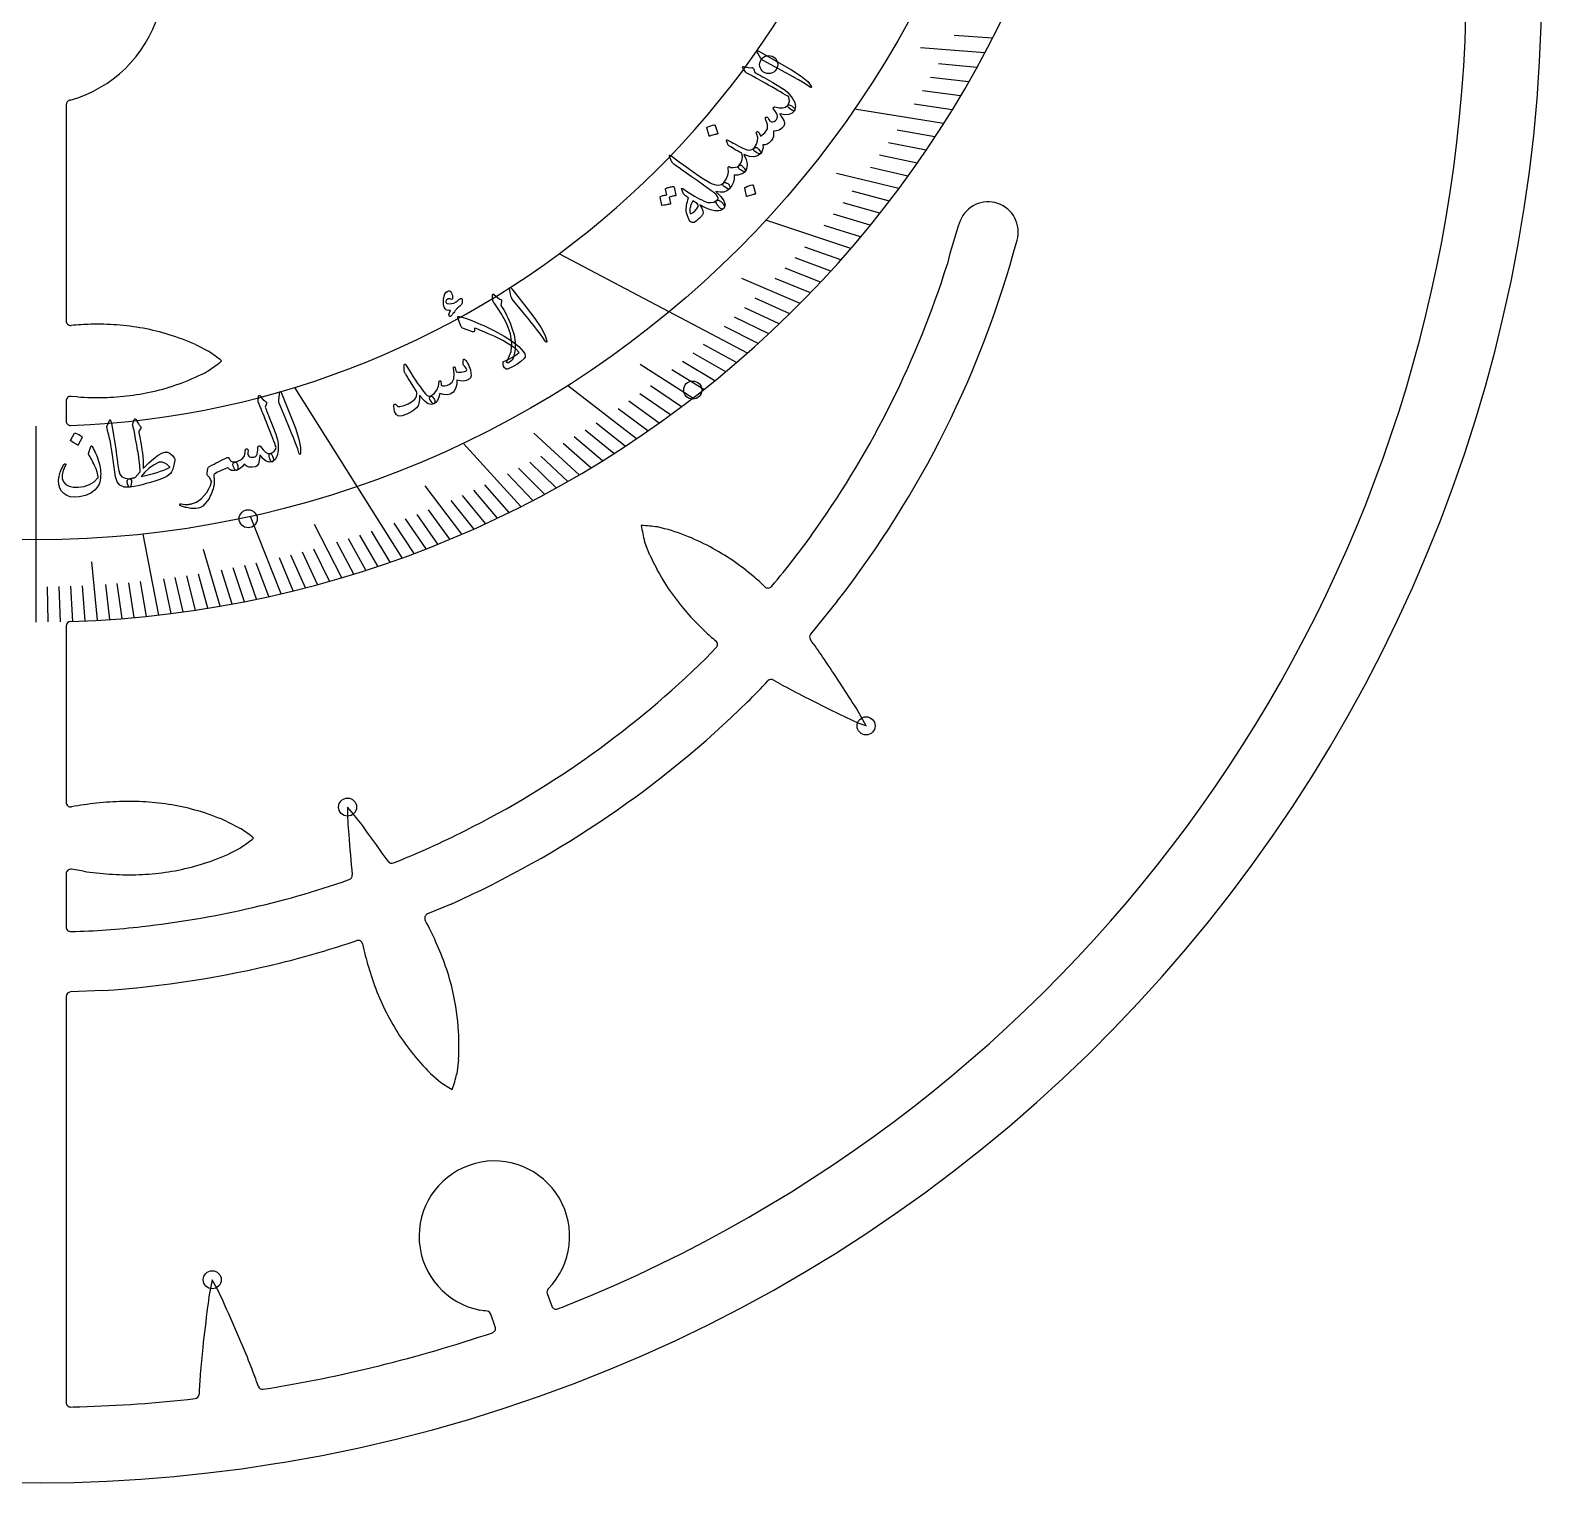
# Model space of a CAD drawing. Header units: millimetres. Extents: x -82 to 82, y -82 to 82.
# Drawn here: x -0.3 to 82.3, y -82.3 to -2.9 of the extents above; entities that cross this region are included whole.
import ezdxf

# ---------------------------------------------------------------- set-up
doc = ezdxf.new("R2010")
doc.units = ezdxf.units.MM
for name, color, linetype in [('CUT_INNER', 6, 'Continuous'), ('CUT_OUTER', 1, 'Continuous'), ('ENGRAVE', 7, 'Continuous'), ('ENGRAVE_FINE', 8, 'Continuous'), ('TEXT', 5, 'Continuous')]:
    doc.layers.add(name, color=color, linetype=linetype)

msp = doc.modelspace()

# ---------------------------------------------------------------- linework, layer by layer
at = {"layer": 'CUT_INNER'}
for points in [[(1.647, -6.997), (1.647, -18.82)], [(1.865, -6.747), (1.833, -6.755)], [(8.721, -20.115), (9.428, -20.474), (9.433, -20.476)], [(2.269, -22.975), (1.919, -22.943)], [(1.647, -23.192), (1.647, -24.293)], [(33.574, -31.62), (33.285, -30.882), (33.283, -30.877)], [(43.823, -34.14), (42.358, -35.94)], [(1.647, -35.505), (1.647, -45.144)], [(36.627, -37.275), (37.202, -36.684)], [(40.72, -38.675), (40.333, -38.457)], [(10.474, -46.207), (11.181, -46.566), (11.186, -46.568)], [(1.647, -49.052), (1.647, -51.962)], [(2.591, -48.911), (1.937, -48.805)], [(17.077, -49.389), (17.13, -49.369)], [(22.695, -50.705), (21.407, -51.248)], [(1.647, -55.76), (1.647, -77.959)], [(3.657, -55.431), (1.886, -55.51)], [(23.103, -59.2), (23.012, -59.988), (23.011, -59.993)], [(28.246, -71.488), (28.009, -71.749)], [(27.959, -72.003), (28.211, -72.694)], [(25.116, -73.821), (24.865, -73.131)]]:
    msp.add_lwpolyline(points, dxfattribs=at)
for centre, radius, start, end in [((0, 0), 78.232, 291.79735, 59.00105), ((0.001, 23.531), 58.817, 271.83945, 354.52432), ((0.001, 23.531), 48.111, 272.27081, 350.31533), ((0, 0), 7, 285.45619, 343.11244), ((1.897, -6.997), 0.25, 104.76562, 180), ((52.069, -13.952), 1.647, 343.83803, 158.31473), ((75.119, -21.905), 26.029, 160.7962, 166.3124), ((0.001, -0.001), 55.551, 322.07941, 344.96587), ((0, 0), 52.258, 324.6671, 342.46371), ((1.897, -18.82), 0.25, 180, 275.09776), ((3.228, -31.774), 12.772, 91.06185, 95.88054), ((3.357, -33.516), 14.516, 85.78772, 91.44588), ((3.441, -32.313), 13.311, 79.54692, 85.76636), ((3.527, -31.834), 12.824, 72.94495, 79.53687), ((3.81, -30.954), 11.9, 65.62564, 73.00563), ((3.515, -29.219), 10.557, 51.07117, 55.90567), ((4.431, -14.031), 9.02, 303.68203, 309.34113), ((3.596, -10.429), 12.564, 283.66902, 290.50438), ((4.457, -12.621), 10.21, 290.2874, 299.16774), ((1.897, -23.192), 0.25, 84.90224, 180), ((3.358, -7.438), 15.575, 265.99171, 271.26197), ((3.393, -9.22), 13.792, 271.2823, 277.24978), ((3.485, -9.984), 13.023, 277.26853, 283.67893), ((1.897, -24.293), 0.25, 180, 272.28516), ((43.517, -28.286), 10.557, 189.37626, 194.21076), ((32.731, -39.018), 9.02, 81.98711, 87.64621), ((31.774, -40.053), 10.21, 68.59248, 77.47282), ((30.959, -42.262), 12.564, 61.97411, 68.80946), ((6.352, -4.718), 44.348, 319.81446, 324.89388), ((30.745, -42.668), 13.023, 55.57362, 61.98401), ((44.451, -26.794), 11.9, 203.93073, 211.31071), ((30.306, -43.3), 13.792, 49.58739, 55.55487), ((45.302, -26.29), 12.888, 211.25827, 221.04034), ((33.367, -39.923), 9.238, 45.31664, 50.46346), ((40.038, -33.176), 0.25, 225.62394, 320.84746), ((1.897, -35.505), 0.25, 91.93456, 180), ((45.982, -25.702), 13.787, 221.02602, 226.99836), ((42.804, -29.328), 8.97, 226.04898, 231.16867), ((37.023, -36.509), 0.25, 315.76271, 50.98623), ((42.551, -36.098), 0.25, 140.84746, 216.09283), ((18.658, -53.769), 29.468, 34.2593, 36.48937), ((-10.869, -74.115), 65.326, 33.13312, 34.42901), ((0, 0), 52.258, 296.701, 314.49761), ((13.904, -14.133), 35.726, 314.40881, 316.99713), ((40.21, -38.674), 0.25, 60.51734, 135.76271), ((64.107, 3.862), 48.543, 241.19825, 242.93932), ((-45.148, -96.6), 106.321, 32.38126, 33.18319), ((0, 0), 55.552, 294.11343, 314.45241), ((85.036, 44.789), 94.51, 242.92789, 244.27815), ((34.205, -46.611), 12.539, 26.7883, 33.66969), ((49.731, -29.173), 12.558, 242.93952, 249.81631), ((1.897, -45.144), 0.25, 180, 279.18571), ((5.579, -65.84), 20.771, 96.26798, 100.09931), ((5.179, -62.106), 17.016, 91.46316, 96.29983), ((5.11, -59.607), 14.516, 85.78772, 91.44588), ((5.194, -58.405), 13.311, 79.54692, 85.76636), ((5.28, -57.926), 12.824, 72.94495, 79.53687), ((29.574, -45.665), 12.538, 178.8218, 185.70372), ((7.684, -53.786), 12.559, 34.97353, 41.84986), ((5.563, -57.046), 11.9, 65.62564, 73.00563), ((5.268, -55.31), 10.557, 51.07117, 55.90567), ((6.184, -40.122), 9.02, 303.68203, 309.34113), ((116.534, -39.256), 99.729, 184.40188, 185.67084), ((-62.219, -105.443), 99.474, 35.01291, 36.27568), ((1.583, -3.328), 48.573, 291.7147, 296.79744), ((6.21, -38.713), 10.21, 290.2874, 299.16774), ((5.238, -36.075), 13.023, 277.26853, 283.67893), ((5.349, -36.521), 12.564, 283.66902, 290.50438), ((19.457, -48.225), 0.25, 215.18752, 292.88136), ((1.897, -49.052), 0.25, 80.81429, 180), ((5.355, -30.114), 19, 261.63516, 265.97874), ((5.111, -33.53), 15.575, 265.99171, 271.26197), ((5.146, -35.312), 13.792, 271.2823, 277.24978), ((0, 0), 52.258, 276.36201, 289.07388), ((17.043, -49.135), 0.25, 290.33898, 5.49114), ((21.504, -51.479), 0.25, 112.88136, 207.61017), ((1.897, -51.962), 0.25, 180, 272.54237), ((0.74, -8.303), 43.924, 271.52425, 276.60325), ((5.942, -59.957), 17.472, 24.24861, 28.59618), ((1.72, -6.326), 48.998, 283.77388, 288.83327), ((17.614, -52.939), 0.25, 13.0678, 107.79661), ((34.722, -49.268), 17.247, 192.0978, 196.42715), ((7.69, -59.194), 15.565, 19.05266, 24.32952), ((0, 0), 55.552, 273.77444, 283.94394), ((33.125, -49.766), 15.575, 196.33069, 201.60095), ((9.369, -58.609), 13.787, 13.05992, 19.03226), ((1.897, -55.76), 0.25, 92.54237, 180), ((31.466, -50.417), 13.792, 201.62128, 207.58876), ((10.245, -58.409), 12.888, 3.29217, 13.07424), ((30.782, -50.77), 13.023, 207.60752, 214.01791), ((11.232, -58.363), 11.9, 355.96463, 3.34461), ((30.403, -51.028), 12.564, 214.00801, 220.84336), ((28.647, -52.598), 10.21, 220.62638, 229.50672), ((12.757, -57.483), 10.557, 341.41016, 346.24466), ((27.316, -53.063), 9.02, 234.02101, 239.68011), ((25.067, -68.871), 4.117, 320.5397, 258.8353), ((21.858, -74.091), 12.548, 166.92447, 173.80088), ((-1.238, -77.517), 12.549, 23.07073, 29.95242), ((28.194, -71.917), 0.25, 137.8125, 200), ((108.617, -85.798), 100.089, 172.50117, 173.77611), ((-75.754, -111.658), 94.51, 23.0603, 24.41057), ((28.446, -72.609), 0.25, 200, 291.26953), ((12.114, -30.564), 45.356, 291.22815, 291.92485), ((4.946, -204.156), 132.66, 81.44533, 81.62426), ((24.63, -73.217), 0.25, 20, 78.52273), ((0.003, -0.015), 78.217, 279.14232, 288.60698), ((24.881, -73.907), 0.25, 288.45703, 20), ((57.411, -80.191), 48.578, 173.80213, 175.54074), ((-33.456, -93.662), 48.543, 21.33066, 23.07173), ((-10.345, -84.726), 23.765, 18.78148, 21.5297), ((31.755, -78.285), 22.851, 175.30518, 178.05586), ((8.667, -77.499), 0.25, 276.50391, 357.60442), ((12.39, -76.992), 0.25, 199.27058, 279.31641), ((1.897, -77.959), 0.25, 180, 271.23047), ((0.992, -35.906), 42.313, 271.23278, 271.9076), ((0.006, -0.123), 78.11, 271.75644, 276.38693)]:
    msp.add_arc(centre, radius, start, end, dxfattribs=at)
at = {"layer": 'CUT_OUTER'}
for centre, radius, start, end in [((0, 0), 82.35, 279.49272, 185.62553), ((0, 0), 82.35, 199.33647, 279.14062), ((-1940.073, 11825.397), 12065.834, 279.3157357, 279.3181388)]:
    msp.add_arc(centre, radius, start, end, dxfattribs=at)
at = {"layer": 'ENGRAVE'}
for points in [[(49.638, -8.021), (44.769, -7.235)], [(44.557, -14.863), (39.915, -13.314)], [(38.902, -20.584), (28.619, -15.143)], [(20.017, -31.775), (14.145, -22.454)], [(32.847, -25.26), (29.071, -22.356)], [(0, -35.286), (0, -24.58)], [(26.521, -28.967), (23.358, -25.512)], [(13.399, -33.739), (11.72, -29.51)], [(6.715, -34.901), (5.863, -30.472)]]:
    msp.add_lwpolyline(points, dxfattribs=at)
for centre, radius in [((0, 23.532), 54.322), ((40.068, -4.803), 0.494), ((35.914, -22.599), 0.494), ((11.602, -29.64), 0.494), ((45.399, -40.961), 0.494), ((17.039, -45.406), 0.494), ((9.635, -71.251), 0.494)]:
    msp.add_circle(centre, radius, dxfattribs=at)
at = {"layer": 'ENGRAVE_FINE'}
for points in [[(52.314, -3.353), (50.21, -3.218)], [(51.891, -4.161), (48.381, -3.879)], [(51.458, -4.957), (49.36, -4.755)], [(51.016, -5.741), (48.923, -5.505)], [(50.565, -6.513), (48.477, -6.244)], [(50.106, -7.273), (48.023, -6.971)], [(48.678, -9.483), (46.615, -9.081)], [(49.162, -8.758), (47.092, -8.389)], [(48.187, -10.196), (46.132, -9.761)], [(47.688, -10.897), (45.642, -10.429)], [(47.183, -11.587), (43.78, -10.751)], [(46.152, -12.931), (44.135, -12.366)], [(46.67, -12.265), (44.643, -11.732)], [(45.626, -13.587), (43.621, -12.989)], [(45.095, -14.23), (43.101, -13.601)], [(44.014, -15.484), (42.046, -14.792)], [(43.466, -16.095), (41.511, -15.371)], [(41.789, -17.859), (38.599, -16.496)], [(42.353, -17.282), (40.427, -16.496)], [(42.912, -16.694), (40.971, -15.939)], [(40.647, -18.981), (38.769, -18.104)], [(41.221, -18.425), (39.326, -17.578)], [(40.069, -19.526), (38.208, -18.619)], [(39.488, -20.06), (37.644, -19.124)], [(37.718, -21.6), (35.931, -20.577)], [(38.312, -21.097), (36.505, -20.102)], [(35.915, -23.048), (33.034, -21.199)], [(37.12, -22.093), (35.353, -21.041)], [(36.519, -22.575), (34.772, -21.495)], [(34.697, -23.962), (33.014, -22.8)], [(35.307, -23.51), (33.603, -22.375)], [(33.466, -24.837), (31.829, -23.622)], [(34.083, -24.404), (32.423, -23.216)], [(31.6, -26.076), (30.035, -24.785)], [(32.225, -25.673), (30.635, -24.406)], [(29.712, -27.23), (27.227, -24.953)], [(30.343, -26.855), (28.828, -25.514)], [(30.973, -26.47), (29.432, -25.154)], [(29.078, -27.596), (27.615, -26.207)], [(27.163, -28.638), (25.782, -27.182)], [(27.803, -28.3), (26.394, -26.866)], [(28.441, -27.952), (27.005, -26.541)], [(23.287, -30.48), (21.273, -27.844)], [(25.233, -29.599), (23.936, -28.078)], [(25.878, -29.287), (24.553, -27.788)], [(23.937, -30.195), (22.7, -28.634)], [(24.585, -29.901), (23.319, -28.36)], [(21.329, -31.282), (20.214, -29.647)], [(21.983, -31.023), (20.837, -29.406)], [(22.636, -30.756), (21.459, -29.157)], [(16.719, -32.86), (15.237, -29.946)], [(18.701, -32.234), (17.713, -30.531)], [(19.36, -32.009), (18.339, -30.322)], [(20.674, -31.533), (19.59, -29.88)], [(10.063, -34.419), (9.156, -31.315)], [(16.057, -33.052), (15.201, -31.291)], [(17.381, -32.659), (16.458, -30.926)], [(18.041, -32.451), (17.086, -30.733)], [(3.359, -35.19), (3.054, -31.99)], [(12.066, -34.035), (11.416, -32.202)], [(12.733, -33.891), (12.048, -32.069)], [(14.065, -33.58), (13.311, -31.78)], [(14.729, -33.412), (13.941, -31.624)], [(15.393, -33.236), (14.572, -31.461)], [(7.385, -34.82), (6.984, -32.929)], [(8.055, -34.732), (7.618, -32.847)], [(8.725, -34.635), (8.252, -32.757)], [(9.394, -34.531), (8.885, -32.661)], [(10.731, -34.299), (10.152, -32.446)], [(11.399, -34.171), (10.784, -32.328)], [(0.672, -35.282), (0.635, -33.355)], [(1.344, -35.271), (1.27, -33.345)], [(2.016, -35.251), (1.906, -33.327)], [(2.688, -35.224), (2.541, -33.302)], [(4.031, -35.148), (3.811, -33.231)], [(4.702, -35.098), (4.446, -33.185)], [(5.373, -35.04), (5.081, -33.132)], [(6.044, -34.974), (5.715, -33.071)]]:
    msp.add_lwpolyline(points, dxfattribs=at)
at = {"layer": 'TEXT'}
for points in [[(39.467, -4.187), (39.415, -4.093), (39.409, -4.043), (39.449, -4.036), (39.534, -4.072), (40.641, -4.703), (41.321, -5.09), (41.842, -5.431), (42.202, -5.729), (42.401, -5.984), (42.412, -6.013), (42.414, -6.033), (42.408, -6.045), (42.393, -6.049), (42.376, -6.048), (42.355, -6.042), (42.333, -6.031), (42.309, -6.016), (42.125, -5.888), (41.924, -5.76), (41.706, -5.633), (41.471, -5.506), (41.41, -5.472), (41.245, -5.381), (40.976, -5.234), (40.603, -5.029), (39.773, -4.579), (39.731, -4.552), (39.695, -4.524), (39.665, -4.493), (39.641, -4.461)], [(38.794, -5.208), (38.746, -5.131), (38.707, -5.071), (38.678, -5.026), (38.659, -4.998), (38.648, -4.979), (38.642, -4.962), (38.643, -4.946), (38.651, -4.931), (38.664, -4.919), (38.681, -4.912), (38.701, -4.912), (38.724, -4.919), (38.838, -4.951), (38.947, -4.971), (39.053, -4.978), (39.154, -4.971), (39.185, -4.971), (39.211, -4.983), (39.232, -5.008), (39.248, -5.045), (39.313, -5.228), (39.376, -5.264), (39.437, -5.3), (39.497, -5.335), (39.557, -5.369), (39.615, -5.402), (39.672, -5.435), (39.728, -5.466), (39.783, -5.497), (40.295, -5.783), (40.688, -6.016), (40.962, -6.195), (41.117, -6.323), (41.354, -6.617), (41.495, -6.88), (41.541, -7.111), (41.49, -7.311), (41.487, -7.316), (41.484, -7.32), (41.481, -7.324), (41.478, -7.328), (41.436, -7.336), (41.37, -7.312), (41.281, -7.257), (41.169, -7.17), (41.13, -7.135), (41.108, -7.1), (41.104, -7.066), (41.116, -7.033), (41.174, -6.911), (41.202, -6.794), (41.198, -6.682), (41.164, -6.575), (41.074, -6.515), (40.97, -6.449), (40.851, -6.376), (40.719, -6.298), (40.573, -6.213), (40.415, -6.123), (40.244, -6.027), (40.06, -5.926), (39.881, -5.824), (39.72, -5.733), (39.576, -5.653), (39.451, -5.583), (39.343, -5.523), (39.255, -5.474), (39.184, -5.434), (39.133, -5.404), (38.866, -5.268), (38.841, -5.252), (38.821, -5.236), (38.805, -5.222), (38.794, -5.208)], [(39.413, -8.613), (39.402, -8.583), (39.395, -8.555), (39.394, -8.53), (39.399, -8.508), (39.408, -8.489), (39.422, -8.477), (39.441, -8.469), (39.465, -8.468), (39.49, -8.473), (39.513, -8.488), (39.534, -8.513), (39.554, -8.547), (39.562, -8.566), (39.57, -8.586), (39.58, -8.606), (39.59, -8.626), (39.6, -8.646), (39.609, -8.668), (39.618, -8.69), (39.626, -8.713), (39.867, -8.532), (39.996, -8.322), (40.01, -8.083), (39.912, -7.816), (39.899, -7.786), (39.892, -7.759), (39.889, -7.736), (39.892, -7.715), (39.901, -7.697), (39.914, -7.683), (39.931, -7.674), (39.953, -7.671), (39.976, -7.674), (39.998, -7.685), (40.019, -7.704), (40.038, -7.731), (40.082, -7.799), (40.122, -7.852), (40.158, -7.891), (40.19, -7.915), (40.245, -7.936), (40.305, -7.934), (40.368, -7.909), (40.435, -7.862), (40.495, -7.8), (40.537, -7.739), (40.558, -7.677), (40.56, -7.615), (40.539, -7.544), (40.494, -7.456), (40.423, -7.351), (40.328, -7.228), (40.317, -7.212), (40.314, -7.194), (40.319, -7.175), (40.333, -7.153), (40.35, -7.134), (40.369, -7.122), (40.389, -7.118), (40.409, -7.12), (40.64, -7.168), (40.835, -7.169), (40.995, -7.122), (41.12, -7.029), (41.148, -7.012), (41.186, -7.008), (41.233, -7.019), (41.289, -7.044), (41.346, -7.074), (41.395, -7.107), (41.434, -7.143), (41.465, -7.181), (41.489, -7.22), (41.502, -7.254), (41.504, -7.283), (41.494, -7.307), (41.347, -7.45), (41.167, -7.53), (40.952, -7.547), (40.705, -7.502), (40.692, -7.5), (40.685, -7.502), (40.684, -7.51), (40.689, -7.523), (40.777, -7.651), (40.845, -7.761), (40.893, -7.852), (40.922, -7.926), (40.933, -7.991), (40.931, -8.052), (40.917, -8.108), (40.89, -8.162), (40.773, -8.294), (40.64, -8.383), (40.491, -8.431), (40.327, -8.436), (40.341, -8.586), (40.324, -8.726), (40.276, -8.858), (40.197, -8.979), (40.099, -9.079), (39.993, -9.149), (39.879, -9.189), (39.757, -9.199), (39.759, -9.335), (39.739, -9.459), (39.697, -9.568), (39.633, -9.664), (39.587, -9.685), (39.515, -9.67), (39.416, -9.62), (39.289, -9.534), (39.258, -9.5), (39.245, -9.46), (39.251, -9.415), (39.276, -9.365), (39.398, -9.16), (39.462, -8.966), (39.467, -8.784), (39.413, -8.613)], [(36.692, -8.268), (36.691, -8.259), (36.694, -8.25), (36.7, -8.241), (36.71, -8.231), (36.804, -8.185), (36.901, -8.148), (37.002, -8.122), (37.105, -8.105), (37.118, -8.106), (37.128, -8.11), (37.135, -8.118), (37.14, -8.128), (37.286, -8.563), (37.287, -8.576), (37.282, -8.586), (37.269, -8.593), (37.249, -8.598), (37.232, -8.602), (37.206, -8.608), (37.17, -8.618), (37.125, -8.63), (37.071, -8.645), (37.006, -8.664), (36.932, -8.687), (36.847, -8.713), (36.835, -8.715), (36.825, -8.714), (36.82, -8.709), (36.817, -8.7)], [(37.893, -9.247), (37.876, -9.231), (37.857, -9.203), (37.836, -9.163), (37.812, -9.111), (37.792, -9.059), (37.776, -9.017), (37.764, -8.984), (37.756, -8.961), (37.759, -8.933), (37.775, -8.92), (37.802, -8.923), (37.842, -8.941), (37.868, -8.955), (37.898, -8.972), (37.934, -8.991), (37.976, -9.012), (38.022, -9.036), (38.071, -9.063), (38.125, -9.092), (38.182, -9.125), (38.428, -9.255), (38.627, -9.354), (38.781, -9.423), (38.889, -9.462), (38.999, -9.478), (39.1, -9.467), (39.193, -9.429), (39.276, -9.365), (39.299, -9.346), (39.325, -9.334), (39.353, -9.33), (39.384, -9.332), (39.418, -9.342), (39.451, -9.361), (39.481, -9.388), (39.51, -9.424), (39.578, -9.512), (39.621, -9.582), (39.639, -9.632), (39.633, -9.664), (39.464, -9.796), (39.256, -9.848), (39.011, -9.821), (38.728, -9.715), (38.717, -9.712), (38.711, -9.712), (38.71, -9.716), (38.714, -9.723), (38.839, -9.998), (38.895, -10.243), (38.879, -10.457), (38.794, -10.641), (38.778, -10.656), (38.757, -10.663), (38.732, -10.662), (38.702, -10.651), (38.663, -10.632), (38.616, -10.606), (38.56, -10.572), (38.496, -10.533), (38.44, -10.486), (38.412, -10.438), (38.414, -10.386), (38.444, -10.333), (38.557, -10.165), (38.622, -9.998), (38.638, -9.831), (38.606, -9.665), (38.595, -9.653), (38.565, -9.633), (38.518, -9.607), (38.452, -9.574), (38.412, -9.553), (38.363, -9.527), (38.306, -9.494), (38.24, -9.456), (38.166, -9.411), (38.083, -9.362), (37.992, -9.307), (37.893, -9.247)], [(37.254, -12.47), (37.208, -12.389), (37.185, -12.322), (37.185, -12.271), (37.208, -12.235), (37.251, -12.196), (37.281, -12.16), (37.298, -12.128), (37.302, -12.099), (37.272, -12.013), (37.197, -11.915), (37.075, -11.803), (36.908, -11.679), (36.506, -11.4), (36.149, -11.15), (35.837, -10.93), (35.569, -10.74), (35.346, -10.58), (35.167, -10.452), (35.031, -10.354), (34.94, -10.288), (34.881, -10.242), (34.835, -10.201), (34.801, -10.165), (34.779, -10.133), (34.661, -9.868), (34.645, -9.795), (34.65, -9.755), (34.673, -9.747), (34.717, -9.772), (35.176, -10.115), (35.584, -10.415), (35.943, -10.671), (36.252, -10.884), (36.511, -11.056), (36.718, -11.186), (36.874, -11.275), (36.98, -11.325), (37.178, -11.379), (37.346, -11.388), (37.484, -11.354), (37.592, -11.276), (37.627, -11.252), (37.669, -11.244), (37.721, -11.253), (37.78, -11.279), (37.829, -11.309), (37.871, -11.346), (37.906, -11.39), (37.933, -11.441), (37.95, -11.49), (37.955, -11.532), (37.95, -11.566), (37.934, -11.593), (37.788, -11.71), (37.614, -11.774), (37.413, -11.784), (37.185, -11.741), (37.459, -12.018), (37.625, -12.259), (37.685, -12.464), (37.637, -12.633), (37.613, -12.665), (37.587, -12.688), (37.561, -12.703), (37.533, -12.71), (37.5, -12.71), (37.465, -12.697), (37.429, -12.675), (37.392, -12.64), (37.374, -12.619), (37.355, -12.597), (37.337, -12.576), (37.32, -12.555), (37.302, -12.534), (37.285, -12.513), (37.27, -12.492), (37.254, -12.47)], [(38.444, -10.333), (38.481, -10.311), (38.512, -10.297), (38.536, -10.292), (38.553, -10.296), (38.573, -10.308), (38.595, -10.326), (38.619, -10.349), (38.646, -10.378), (38.726, -10.475), (38.778, -10.552), (38.8, -10.607), (38.794, -10.641), (38.685, -10.735), (38.546, -10.802), (38.377, -10.842), (38.18, -10.855), (38.183, -11.041), (38.143, -11.226), (38.059, -11.412), (37.931, -11.597), (37.911, -11.611), (37.887, -11.616), (37.859, -11.61), (37.827, -11.594), (37.639, -11.477), (37.618, -11.464), (37.6, -11.444), (37.585, -11.419), (37.574, -11.388), (37.568, -11.359), (37.569, -11.332), (37.576, -11.305), (37.589, -11.28), (37.739, -11.06), (37.833, -10.852), (37.872, -10.659), (37.856, -10.48), (37.852, -10.457), (37.854, -10.436), (37.861, -10.416), (37.874, -10.398), (37.889, -10.385), (37.906, -10.38), (37.922, -10.383), (37.94, -10.394), (37.955, -10.407), (37.968, -10.416), (37.981, -10.423), (37.993, -10.428), (38.129, -10.432), (38.25, -10.418), (38.355, -10.385), (38.444, -10.333)], [(34.432, -11.607), (34.432, -11.598), (34.435, -11.589), (34.443, -11.581), (34.453, -11.572), (34.502, -11.551), (34.551, -11.532), (34.6, -11.516), (34.649, -11.502), (34.7, -11.491), (34.751, -11.482), (34.803, -11.476), (34.857, -11.472), (34.87, -11.474), (34.88, -11.479), (34.888, -11.488), (34.893, -11.501), (34.998, -11.952), (34.996, -11.96), (34.989, -11.967), (34.977, -11.973), (34.958, -11.977), (34.943, -11.978), (34.921, -11.981), (34.891, -11.987), (34.854, -11.995), (34.809, -12.005), (34.756, -12.018), (34.694, -12.033), (34.624, -12.05), (34.698, -12.403), (34.698, -12.416), (34.691, -12.426), (34.678, -12.432), (34.658, -12.435), (34.64, -12.438), (34.613, -12.442), (34.576, -12.449), (34.53, -12.457), (34.474, -12.468), (34.407, -12.482), (34.33, -12.498), (34.243, -12.517), (34.232, -12.517), (34.224, -12.513), (34.219, -12.507), (34.218, -12.498), (34.136, -12.053), (34.136, -12.044), (34.139, -12.035), (34.147, -12.027), (34.158, -12.018), (34.198, -11.999), (34.239, -11.982), (34.28, -11.968), (34.322, -11.956), (34.365, -11.947), (34.408, -11.939), (34.451, -11.934), (34.494, -11.93)], [(38.756, -11.554), (38.756, -11.545), (38.759, -11.535), (38.767, -11.525), (38.777, -11.515), (38.877, -11.466), (38.98, -11.426), (39.085, -11.397), (39.193, -11.378), (39.206, -11.379), (39.216, -11.383), (39.223, -11.391), (39.227, -11.402), (39.352, -11.853), (39.353, -11.866), (39.346, -11.877), (39.333, -11.884), (39.312, -11.889), (39.294, -11.894), (39.267, -11.901), (39.229, -11.912), (39.182, -11.925), (39.125, -11.942), (39.057, -11.963), (38.979, -11.987), (38.89, -12.016), (38.877, -12.018), (38.867, -12.017), (38.861, -12.012), (38.859, -12.003)], [(36.533, -12.267), (36.731, -12.335), (36.909, -12.352), (37.068, -12.318), (37.208, -12.235), (37.248, -12.213), (37.293, -12.209), (37.346, -12.223), (37.404, -12.255), (37.432, -12.275), (37.459, -12.296), (37.486, -12.319), (37.512, -12.344), (37.538, -12.37), (37.561, -12.398), (37.583, -12.427), (37.602, -12.459), (37.632, -12.515), (37.648, -12.562), (37.651, -12.6), (37.641, -12.629), (37.579, -12.693), (37.509, -12.743), (37.429, -12.781), (37.341, -12.805), (37.126, -12.808), (36.882, -12.753), (36.61, -12.641), (36.31, -12.472), (36.414, -12.647), (36.475, -12.791), (36.493, -12.905), (36.47, -12.987), (36.446, -13.021), (36.42, -13.055), (36.391, -13.09), (36.359, -13.126), (36.325, -13.163), (36.288, -13.201), (36.247, -13.24), (36.203, -13.28), (36.121, -13.351), (36.053, -13.402), (36.001, -13.432), (35.964, -13.442), (35.886, -13.441), (35.823, -13.423), (35.775, -13.39), (35.741, -13.34), (35.661, -13.162), (35.603, -13.02), (35.567, -12.913), (35.555, -12.842), (35.553, -12.762), (35.556, -12.677), (35.566, -12.589), (35.58, -12.498), (35.599, -12.403), (35.624, -12.305), (35.654, -12.202), (35.69, -12.097), (35.521, -11.972), (35.502, -11.956), (35.484, -11.941), (35.468, -11.928), (35.454, -11.915), (35.441, -11.903), (35.431, -11.892), (35.424, -11.88), (35.419, -11.869), (35.319, -11.625), (35.31, -11.588), (35.326, -11.573), (35.366, -11.583), (35.431, -11.615), (35.578, -11.719), (35.723, -11.817), (35.865, -11.908), (36.005, -11.992), (36.142, -12.07), (36.276, -12.141), (36.407, -12.207), (36.533, -12.267)], [(35.917, -12.25), (35.899, -12.284), (35.88, -12.32), (35.862, -12.357), (35.844, -12.397), (35.826, -12.438), (35.811, -12.483), (35.797, -12.53), (35.785, -12.58), (35.773, -12.629), (35.765, -12.678), (35.759, -12.726), (35.757, -12.774), (35.759, -12.821), (35.764, -12.868), (35.772, -12.913), (35.785, -12.958), (35.907, -12.913), (36.02, -12.83), (36.122, -12.71), (36.214, -12.554), (36.22, -12.521), (36.212, -12.485), (36.189, -12.446), (36.152, -12.403)], [(23.267, -17.93), (23.218, -17.972), (23.172, -18.011), (23.131, -18.048), (23.092, -18.081), (23.058, -18.112), (23.029, -18.14), (23.003, -18.166), (22.983, -18.189), (22.962, -18.214), (22.938, -18.244), (22.91, -18.28), (22.877, -18.321), (22.841, -18.368), (22.801, -18.42), (22.758, -18.479), (22.71, -18.544), (22.689, -18.567), (22.667, -18.579), (22.643, -18.58), (22.619, -18.57), (22.586, -18.53), (22.583, -18.464), (22.609, -18.373), (22.665, -18.256), (22.572, -18.252), (22.493, -18.234), (22.43, -18.204), (22.383, -18.162), (22.325, -18.063), (22.29, -17.942), (22.276, -17.799), (22.283, -17.633), (22.312, -17.472), (22.361, -17.344), (22.431, -17.25), (22.523, -17.188), (22.585, -17.173), (22.639, -17.183), (22.684, -17.219), (22.721, -17.28), (22.749, -17.352), (22.768, -17.423), (22.777, -17.491), (22.777, -17.557), (22.768, -17.608), (22.75, -17.638), (22.724, -17.647), (22.689, -17.635), (22.644, -17.613), (22.6, -17.603), (22.557, -17.605), (22.515, -17.618), (22.476, -17.64), (22.445, -17.668), (22.425, -17.703), (22.415, -17.744), (22.414, -17.787), (22.425, -17.821), (22.448, -17.845), (22.483, -17.86), (22.595, -17.88), (22.715, -17.873), (22.843, -17.841), (22.979, -17.782), (22.99, -17.776), (23.002, -17.768), (23.015, -17.758), (23.028, -17.746), (23.043, -17.734), (23.058, -17.72), (23.075, -17.705), (23.093, -17.689), (23.113, -17.672), (23.13, -17.657), (23.146, -17.643), (23.16, -17.631), (23.172, -17.62), (23.183, -17.611), (23.193, -17.604), (23.202, -17.598), (23.221, -17.59), (23.238, -17.588), (23.255, -17.592), (23.27, -17.601), (23.283, -17.612), (23.292, -17.623), (23.299, -17.635), (23.303, -17.648), (23.308, -17.753), (23.304, -17.835), (23.29, -17.894), (23.267, -17.93)], [(26.132, -20.752), (26.096, -20.852), (26.044, -20.94), (25.975, -21.016), (25.891, -21.079), (25.838, -21.106), (25.796, -21.119), (25.765, -21.118), (25.747, -21.102), (25.739, -21.073), (25.744, -21.035), (25.762, -20.988), (25.794, -20.932), (25.978, -20.498), (26.03, -20.028), (25.95, -19.522), (25.742, -18.981), (25.597, -18.697), (25.441, -18.42), (25.274, -18.15), (25.097, -17.888), (25.046, -17.812), (25.009, -17.749), (24.986, -17.7), (24.978, -17.663), (24.976, -17.61), (24.973, -17.563), (24.971, -17.522), (24.969, -17.487), (24.967, -17.458), (24.965, -17.435), (24.965, -17.417), (24.964, -17.405), (24.968, -17.387), (24.974, -17.373), (24.982, -17.363), (24.993, -17.357), (25.009, -17.355), (25.023, -17.355), (25.035, -17.36), (25.045, -17.368), (25.148, -17.465), (25.237, -17.54), (25.312, -17.592), (25.374, -17.622), (25.419, -17.642), (25.449, -17.67), (25.462, -17.706), (25.46, -17.751), (25.42, -17.952), (25.499, -18.077), (25.577, -18.209), (25.653, -18.349), (25.727, -18.496), (25.8, -18.651), (25.872, -18.814), (25.942, -18.984), (26.012, -19.162), (26.141, -19.582), (26.204, -19.986), (26.202, -20.376), (26.132, -20.752)], [(25.912, -17.144), (25.901, -17.038), (25.914, -16.989), (25.954, -16.997), (26.019, -17.063), (26.801, -18.069), (27.282, -18.686), (27.633, -19.2), (27.853, -19.612), (27.94, -19.924), (27.939, -19.954), (27.933, -19.974), (27.923, -19.983), (27.908, -19.981), (27.892, -19.973), (27.875, -19.96), (27.859, -19.942), (27.842, -19.918), (27.721, -19.729), (27.584, -19.535), (27.431, -19.334), (27.262, -19.127), (27.219, -19.073), (27.101, -18.926), (26.909, -18.687), (26.642, -18.355), (26.047, -17.623), (26.018, -17.582), (25.995, -17.542), (25.979, -17.502), (25.969, -17.463)], [(25.581, -21.036), (25.745, -20.96), (25.892, -20.887), (26.021, -20.818), (26.134, -20.754), (26.229, -20.694), (26.307, -20.638), (26.37, -20.587), (26.416, -20.541), (26.216, -20.335), (25.921, -20.121), (25.532, -19.897), (25.051, -19.662), (24.869, -19.578), (24.7, -19.501), (24.546, -19.433), (24.405, -19.372), (24.279, -19.32), (24.166, -19.276), (24.067, -19.242), (23.982, -19.216), (23.983, -19.37), (23.963, -19.4), (23.937, -19.416), (23.905, -19.42), (23.867, -19.41), (23.38, -19.241), (23.331, -19.216), (23.289, -19.183), (23.256, -19.142), (23.231, -19.092), (23.076, -18.664), (23.066, -18.633), (23.064, -18.608), (23.068, -18.59), (23.08, -18.579), (23.16, -18.573), (23.312, -18.609), (23.538, -18.686), (23.837, -18.804), (24.004, -18.872), (24.168, -18.941), (24.327, -19.009), (24.483, -19.077), (24.635, -19.146), (24.782, -19.215), (24.926, -19.284), (25.066, -19.353), (25.611, -19.65), (26.06, -19.94), (26.41, -20.225), (26.66, -20.508), (26.724, -20.621), (26.753, -20.72), (26.746, -20.805), (26.703, -20.876), (26.512, -21.047), (26.295, -21.2), (26.054, -21.334), (25.788, -21.449), (25.763, -21.459), (25.741, -21.463), (25.722, -21.461), (25.706, -21.454), (25.623, -21.378), (25.568, -21.296), (25.541, -21.208), (25.541, -21.113), (25.546, -21.082), (25.555, -21.059), (25.567, -21.044), (25.581, -21.036)], [(21.571, -22.938), (21.613, -22.939), (21.652, -22.952), (21.689, -22.978), (21.723, -23.016), (21.757, -23.067), (21.784, -23.119), (21.803, -23.172), (21.814, -23.225), (21.817, -23.274), (21.81, -23.312), (21.793, -23.342), (21.767, -23.361), (21.606, -23.388), (21.442, -23.344), (21.275, -23.229), (21.107, -23.043), (21.081, -23.009), (21.059, -22.98), (21.04, -22.955), (21.024, -22.935), (21.012, -22.919), (21.003, -22.908), (20.998, -22.902), (20.996, -22.899), (20.983, -22.889), (20.974, -22.888), (20.97, -22.898), (20.97, -22.917), (20.971, -23.135), (20.944, -23.318), (20.89, -23.466), (20.808, -23.579), (20.669, -23.7), (20.493, -23.813), (20.281, -23.918), (20.033, -24.015), (19.848, -24.034), (19.708, -23.951), (19.613, -23.764), (19.563, -23.476), (19.563, -23.439), (19.57, -23.409), (19.583, -23.386), (19.603, -23.37), (19.626, -23.363), (19.649, -23.366), (19.673, -23.38), (19.696, -23.404), (19.746, -23.456), (19.796, -23.49), (19.844, -23.507), (19.892, -23.507), (20.134, -23.445), (20.351, -23.355), (20.542, -23.239), (20.708, -23.097), (20.772, -23.017), (20.814, -22.928), (20.834, -22.83), (20.832, -22.724), (20.81, -22.683), (20.754, -22.59), (20.664, -22.445), (20.539, -22.248), (20.473, -22.142), (20.413, -22.046), (20.361, -21.961), (20.315, -21.885), (20.276, -21.821), (20.243, -21.768), (20.217, -21.727), (20.197, -21.697), (20.171, -21.65), (20.153, -21.606), (20.142, -21.566), (20.139, -21.53), (20.14, -21.483), (20.14, -21.439), (20.141, -21.399), (20.141, -21.361), (20.141, -21.328), (20.141, -21.297), (20.14, -21.27), (20.139, -21.246), (20.14, -21.226), (20.145, -21.211), (20.155, -21.2), (20.17, -21.192), (20.189, -21.192), (20.206, -21.196), (20.22, -21.206), (20.232, -21.221), (20.369, -21.45), (20.502, -21.666), (20.63, -21.868), (20.753, -22.057), (20.871, -22.233), (20.985, -22.396), (21.093, -22.546), (21.195, -22.684), (21.3, -22.807), (21.398, -22.891), (21.488, -22.935), (21.571, -22.938)], [(23.375, -20.919), (23.381, -20.907), (23.394, -20.904), (23.413, -20.908), (23.439, -20.921), (23.474, -20.947), (23.512, -20.99), (23.554, -21.051), (23.601, -21.128), (23.65, -21.218), (23.692, -21.308), (23.726, -21.4), (23.753, -21.493), (23.787, -21.683), (23.791, -21.83), (23.765, -21.934), (23.709, -21.995), (23.541, -22.071), (23.367, -22.106), (23.189, -22.102), (23.007, -22.058), (23.006, -22.273), (22.968, -22.459), (22.895, -22.615), (22.786, -22.742), (22.647, -22.826), (22.482, -22.861), (22.292, -22.848), (22.078, -22.786), (22.029, -22.997), (21.96, -23.164), (21.873, -23.285), (21.767, -23.361), (21.738, -23.359), (21.698, -23.33), (21.647, -23.275), (21.585, -23.194), (21.537, -23.108), (21.518, -23.037), (21.53, -22.98), (21.571, -22.938), (21.766, -22.787), (21.912, -22.602), (22.007, -22.383), (22.052, -22.131), (22.055, -22.117), (22.059, -22.106), (22.066, -22.098), (22.074, -22.092), (22.085, -22.088), (22.097, -22.087), (22.109, -22.088), (22.12, -22.093), (22.137, -22.116), (22.147, -22.163), (22.151, -22.235), (22.149, -22.332), (22.23, -22.366), (22.332, -22.371), (22.455, -22.346), (22.599, -22.291), (22.753, -22.171), (22.844, -21.98), (22.872, -21.719), (22.837, -21.39), (22.835, -21.373), (22.836, -21.36), (22.84, -21.35), (22.848, -21.343), (22.862, -21.338), (22.875, -21.336), (22.887, -21.337), (22.899, -21.341), (22.91, -21.349), (22.92, -21.359), (22.927, -21.37), (22.931, -21.382), (22.984, -21.6), (23.063, -21.62), (23.149, -21.629), (23.243, -21.626), (23.346, -21.612), (23.441, -21.588), (23.507, -21.559), (23.545, -21.525), (23.555, -21.486), (23.541, -21.441), (23.507, -21.385), (23.451, -21.319), (23.375, -21.241), (23.366, -21.212), (23.363, -21.149), (23.366, -21.052), (23.375, -20.919)], [(12.143, -23.196), (12.154, -23.106), (12.162, -23.035), (12.167, -22.982), (12.169, -22.948), (12.173, -22.926), (12.18, -22.909), (12.19, -22.897), (12.205, -22.891), (12.223, -22.889), (12.24, -22.895), (12.256, -22.907), (12.27, -22.927), (12.338, -23.024), (12.411, -23.108), (12.489, -23.179), (12.572, -23.238), (12.597, -23.257), (12.609, -23.283), (12.61, -23.315), (12.599, -23.354), (12.535, -23.538), (12.56, -23.605), (12.586, -23.671), (12.611, -23.736), (12.636, -23.8), (12.66, -23.863), (12.684, -23.924), (12.708, -23.984), (12.732, -24.043), (12.95, -24.586), (13.11, -25.014), (13.21, -25.326), (13.251, -25.523), (13.251, -25.9), (13.196, -26.193), (13.085, -26.402), (12.921, -26.526), (12.916, -26.527), (12.911, -26.529), (12.905, -26.53), (12.9, -26.531), (12.863, -26.511), (12.827, -26.451), (12.792, -26.353), (12.759, -26.215), (12.751, -26.163), (12.756, -26.122), (12.773, -26.093), (12.804, -26.075), (12.926, -26.016), (13.021, -25.942), (13.088, -25.853), (13.129, -25.749), (13.097, -25.645), (13.057, -25.528), (13.011, -25.397), (12.957, -25.253), (12.896, -25.096), (12.83, -24.926), (12.757, -24.744), (12.678, -24.55), (12.602, -24.358), (12.534, -24.186), (12.473, -24.033), (12.419, -23.9), (12.373, -23.787), (12.335, -23.692), (12.305, -23.617), (12.284, -23.561), (12.161, -23.288), (12.152, -23.26), (12.146, -23.235), (12.143, -23.214), (12.143, -23.196)], [(13.308, -22.824), (13.326, -22.719), (13.353, -22.676), (13.389, -22.695), (13.432, -22.777), (13.898, -23.963), (14.184, -24.691), (14.374, -25.284), (14.468, -25.741), (14.463, -26.065), (14.453, -26.094), (14.442, -26.111), (14.43, -26.117), (14.416, -26.111), (14.403, -26.099), (14.391, -26.082), (14.38, -26.059), (14.371, -26.032), (14.309, -25.817), (14.232, -25.591), (14.142, -25.355), (14.039, -25.109), (14.013, -25.044), (13.942, -24.87), (13.825, -24.586), (13.664, -24.193), (13.3, -23.322), (13.284, -23.274), (13.274, -23.229), (13.27, -23.187), (13.271, -23.147)], [(4.021, -24.268), (4.03, -24.252), (4.038, -24.241), (4.045, -24.235), (4.053, -24.234), (4.065, -24.24), (4.077, -24.26), (4.089, -24.293), (4.101, -24.34), (4.175, -24.721), (4.239, -25.075), (4.294, -25.4), (4.339, -25.697), (4.374, -25.951), (4.405, -26.178), (4.434, -26.38), (4.458, -26.555), (4.48, -26.703), (4.497, -26.825), (4.511, -26.921), (4.521, -26.991), (4.585, -27.197), (4.701, -27.341), (4.869, -27.425), (5.087, -27.447), (5.148, -27.457), (5.19, -27.489), (5.212, -27.544), (5.215, -27.622), (5.203, -27.746), (5.185, -27.836), (5.162, -27.891), (5.133, -27.911), (4.825, -27.901), (4.591, -27.804), (4.43, -27.62), (4.343, -27.35), (4.322, -27.219), (4.302, -27.087), (4.283, -26.956), (4.265, -26.824), (4.247, -26.691), (4.23, -26.558), (4.213, -26.425), (4.197, -26.291), (4.166, -26.036), (4.133, -25.807), (4.099, -25.604), (4.064, -25.427), (4.025, -25.256), (3.982, -25.075), (3.934, -24.883), (3.883, -24.68), (3.875, -24.643), (3.873, -24.609), (3.877, -24.578), (3.887, -24.55)], [(5.378, -24.197), (5.389, -24.183), (5.398, -24.173), (5.407, -24.168), (5.415, -24.167), (5.425, -24.171), (5.434, -24.178), (5.444, -24.189), (5.453, -24.204), (5.492, -24.27), (5.529, -24.331), (5.564, -24.387), (5.597, -24.438), (5.628, -24.483), (5.657, -24.522), (5.684, -24.555), (5.71, -24.581), (5.73, -24.603), (5.738, -24.627), (5.736, -24.654), (5.723, -24.684), (5.639, -24.824), (5.629, -24.848), (5.624, -24.874), (5.623, -24.903), (5.627, -24.935), (5.671, -25.176), (5.71, -25.388), (5.743, -25.572), (5.77, -25.727), (5.792, -25.853), (5.808, -25.952), (5.819, -26.022), (5.825, -26.065), (5.839, -26.19), (5.849, -26.31), (5.857, -26.423), (5.862, -26.53), (5.863, -26.631), (5.863, -26.725), (5.86, -26.814), (5.855, -26.896), (6.171, -26.587), (6.446, -26.343), (6.679, -26.166), (6.874, -26.056), (6.962, -26.021), (7.043, -26.001), (7.116, -25.994), (7.181, -26.002), (7.277, -26.035), (7.372, -26.097), (7.467, -26.185), (7.562, -26.301), (7.579, -26.33), (7.589, -26.364), (7.593, -26.404), (7.59, -26.449), (7.563, -26.614), (7.525, -26.773), (7.476, -26.926), (7.415, -27.072), (7.35, -27.17), (7.25, -27.261), (7.115, -27.345), (6.946, -27.421), (6.717, -27.504), (6.488, -27.581), (6.26, -27.652), (6.032, -27.717), (5.806, -27.776), (5.58, -27.828), (5.356, -27.873), (5.133, -27.911), (5.107, -27.907), (5.082, -27.888), (5.057, -27.854), (5.033, -27.807), (5.01, -27.747), (4.995, -27.689), (4.988, -27.633), (4.989, -27.577), (4.999, -27.527), (5.019, -27.489), (5.048, -27.463), (5.087, -27.447), (5.14, -27.439), (5.19, -27.43), (5.236, -27.422), (5.28, -27.412), (5.321, -27.403), (5.359, -27.395), (5.395, -27.387), (5.427, -27.381), (5.687, -27.071), (5.688, -27.059), (5.689, -27.043), (5.689, -27.024), (5.689, -27.001), (5.689, -26.974), (5.688, -26.944), (5.687, -26.91), (5.685, -26.873), (5.683, -26.833), (5.68, -26.79), (5.676, -26.744), (5.67, -26.695), (5.665, -26.644), (5.659, -26.59), (5.652, -26.534), (5.646, -26.476), (5.638, -26.411), (5.627, -26.332), (5.613, -26.241), (5.597, -26.138), (5.578, -26.022), (5.557, -25.895), (5.533, -25.756), (5.507, -25.606), (5.448, -25.273), (5.399, -25.009), (5.359, -24.816), (5.33, -24.693), (5.308, -24.613), (5.293, -24.553), (5.285, -24.512), (5.282, -24.489), (5.293, -24.445), (5.303, -24.404), (5.315, -24.365), (5.327, -24.328), (5.339, -24.294), (5.352, -24.26), (5.365, -24.228), (5.378, -24.197)], [(2.111, -24.961), (2.117, -24.954), (2.125, -24.95), (2.136, -24.948), (2.15, -24.949), (2.248, -24.985), (2.341, -25.031), (2.429, -25.085), (2.513, -25.149), (2.521, -25.159), (2.525, -25.169), (2.524, -25.18), (2.52, -25.191), (2.304, -25.595), (2.296, -25.605), (2.285, -25.608), (2.271, -25.604), (2.254, -25.592), (2.239, -25.583), (2.216, -25.568), (2.185, -25.549), (2.145, -25.525), (2.097, -25.496), (2.039, -25.462), (1.971, -25.423), (1.894, -25.38), (1.884, -25.372), (1.878, -25.364), (1.878, -25.357), (1.883, -25.349)], [(3.075, -25.688), (3.122, -25.773), (3.169, -25.861), (3.215, -25.953), (3.26, -26.05), (3.304, -26.151), (3.345, -26.257), (3.385, -26.369), (3.422, -26.485), (3.455, -26.602), (3.483, -26.718), (3.505, -26.834), (3.521, -26.948), (3.531, -27.063), (3.536, -27.178), (3.534, -27.293), (3.527, -27.408), (3.51, -27.529), (3.483, -27.642), (3.446, -27.746), (3.399, -27.842), (3.232, -28.064), (3.002, -28.239), (2.711, -28.366), (2.358, -28.445), (2.101, -28.462), (1.874, -28.437), (1.678, -28.371), (1.513, -28.264), (1.388, -28.123), (1.3, -27.956), (1.25, -27.764), (1.236, -27.546), (1.26, -27.314), (1.317, -27.09), (1.407, -26.875), (1.528, -26.667), (1.548, -26.643), (1.567, -26.63), (1.585, -26.627), (1.604, -26.634), (1.621, -26.649), (1.627, -26.672), (1.621, -26.701), (1.602, -26.737), (1.483, -26.998), (1.426, -27.231), (1.433, -27.437), (1.505, -27.616), (1.631, -27.758), (1.807, -27.855), (2.033, -27.909), (2.308, -27.918), (2.638, -27.87), (2.928, -27.769), (3.177, -27.614), (3.386, -27.407), (3.39, -27.4), (3.393, -27.39), (3.394, -27.376), (3.393, -27.36), (3.377, -27.231), (3.34, -27.082), (3.281, -26.913), (3.201, -26.723), (3.157, -26.628), (3.115, -26.54), (3.075, -26.458), (3.036, -26.383), (2.999, -26.315), (2.963, -26.255), (2.929, -26.201), (2.895, -26.155), (2.879, -26.131), (2.87, -26.109), (2.866, -26.088), (2.87, -26.069), (2.998, -25.677), (3.011, -25.654), (3.028, -25.648), (3.049, -25.659), (3.075, -25.688)], [(10.98, -26.987), (10.898, -27.001), (10.823, -27.007), (10.755, -27.003), (10.694, -26.99), (10.666, -26.982), (10.64, -26.97), (10.614, -26.956), (10.589, -26.938), (10.565, -26.919), (10.541, -26.898), (10.517, -26.876), (10.493, -26.853), (10.285, -26.929), (10.096, -27.008), (9.925, -27.09), (9.774, -27.176), (9.744, -27.202), (9.725, -27.232), (9.716, -27.268), (9.719, -27.308), (9.737, -27.474), (9.742, -27.627), (9.734, -27.767), (9.712, -27.895), (9.685, -27.997), (9.654, -28.097), (9.617, -28.196), (9.576, -28.294), (9.53, -28.391), (9.479, -28.486), (9.423, -28.579), (9.362, -28.67), (9.239, -28.828), (9.115, -28.947), (8.989, -29.026), (8.863, -29.067), (8.738, -29.081), (8.605, -29.083), (8.464, -29.071), (8.314, -29.047), (8.241, -29.03), (8.173, -29.013), (8.112, -28.996), (8.057, -28.979), (8.007, -28.963), (7.964, -28.947), (7.926, -28.932), (7.894, -28.918), (7.873, -28.904), (7.861, -28.889), (7.855, -28.87), (7.856, -28.85), (7.864, -28.832), (7.879, -28.822), (7.901, -28.819), (7.929, -28.823), (8.039, -28.844), (8.137, -28.856), (8.225, -28.859), (8.3, -28.855), (8.339, -28.851), (8.38, -28.845), (8.424, -28.837), (8.469, -28.828), (8.516, -28.817), (8.566, -28.804), (8.617, -28.79), (8.671, -28.774), (8.782, -28.724), (8.906, -28.64), (9.044, -28.521), (9.193, -28.369), (9.336, -28.194), (9.451, -28.009), (9.541, -27.814), (9.604, -27.61), (9.606, -27.601), (9.606, -27.593), (9.603, -27.586), (9.598, -27.579), (9.55, -27.485), (9.498, -27.403), (9.441, -27.332), (9.379, -27.272), (9.357, -27.23), (9.354, -27.15), (9.369, -27.033), (9.402, -26.878), (9.415, -26.846), (9.433, -26.82), (9.456, -26.797), (9.485, -26.778), (9.612, -26.71), (9.737, -26.644), (9.86, -26.58), (9.982, -26.518), (10.102, -26.458), (10.223, -26.401), (10.342, -26.346), (10.462, -26.293), (10.491, -26.284), (10.516, -26.284), (10.536, -26.295), (10.552, -26.316), (10.573, -26.367), (10.599, -26.412), (10.628, -26.451), (10.662, -26.484), (10.702, -26.507), (10.752, -26.523), (10.811, -26.531), (10.881, -26.532), (10.916, -26.538), (10.948, -26.558), (10.976, -26.591), (11, -26.638), (11.02, -26.692), (11.033, -26.748), (11.039, -26.805), (11.039, -26.863), (11.032, -26.913), (11.02, -26.951), (11.003, -26.975), (10.98, -26.987)], [(10.87, -26.534), (11.045, -26.485), (11.186, -26.422), (11.292, -26.345), (11.365, -26.254), (11.392, -26.19), (11.415, -26.111), (11.433, -26.018), (11.446, -25.911), (11.452, -25.879), (11.461, -25.853), (11.474, -25.834), (11.489, -25.822), (11.509, -25.812), (11.528, -25.81), (11.547, -25.814), (11.564, -25.825), (11.581, -25.844), (11.592, -25.866), (11.598, -25.893), (11.598, -25.924), (11.589, -26.005), (11.587, -26.071), (11.591, -26.124), (11.6, -26.163), (11.63, -26.214), (11.677, -26.25), (11.74, -26.27), (11.82, -26.276), (11.905, -26.267), (11.974, -26.247), (12.027, -26.216), (12.064, -26.175), (12.096, -26.101), (12.118, -26), (12.131, -25.871), (12.134, -25.715), (12.135, -25.696), (12.145, -25.68), (12.163, -25.668), (12.189, -25.659), (12.215, -25.655), (12.237, -25.657), (12.255, -25.666), (12.27, -25.681), (12.413, -25.865), (12.551, -25.991), (12.683, -26.061), (12.809, -26.073), (12.839, -26.078), (12.87, -26.103), (12.903, -26.148), (12.937, -26.212), (12.958, -26.264), (12.973, -26.316), (12.98, -26.368), (12.98, -26.42), (12.976, -26.461), (12.965, -26.492), (12.948, -26.513), (12.926, -26.525), (12.754, -26.536), (12.585, -26.479), (12.421, -26.355), (12.261, -26.164), (12.252, -26.154), (12.245, -26.152), (12.24, -26.157), (12.235, -26.17), (12.224, -26.321), (12.207, -26.448), (12.186, -26.551), (12.159, -26.631), (12.127, -26.689), (12.088, -26.735), (12.041, -26.771), (11.986, -26.795), (11.815, -26.824), (11.657, -26.81), (11.512, -26.754), (11.38, -26.654), (11.285, -26.779), (11.185, -26.876), (11.079, -26.946), (10.969, -26.99), (10.938, -26.989), (10.908, -26.974), (10.877, -26.944), (10.847, -26.899), (10.781, -26.756), (10.762, -26.648), (10.792, -26.573), (10.87, -26.534)], [(6.759, -26.542), (6.733, -26.546), (6.707, -26.553), (6.68, -26.561), (6.654, -26.572), (6.415, -26.704), (6.184, -26.873), (5.959, -27.081), (5.742, -27.326), (5.982, -27.275), (6.209, -27.221), (6.423, -27.164), (6.624, -27.103), (6.812, -27.04), (6.986, -26.972), (7.147, -26.902), (7.295, -26.828), (7.309, -26.82), (7.315, -26.811), (7.314, -26.801), (7.306, -26.79), (7.176, -26.67), (7.042, -26.589), (6.903, -26.547), (6.759, -26.542)]]:
    msp.add_lwpolyline(points, close=True, dxfattribs=at)

doc.saveas('drawing.dxf')
